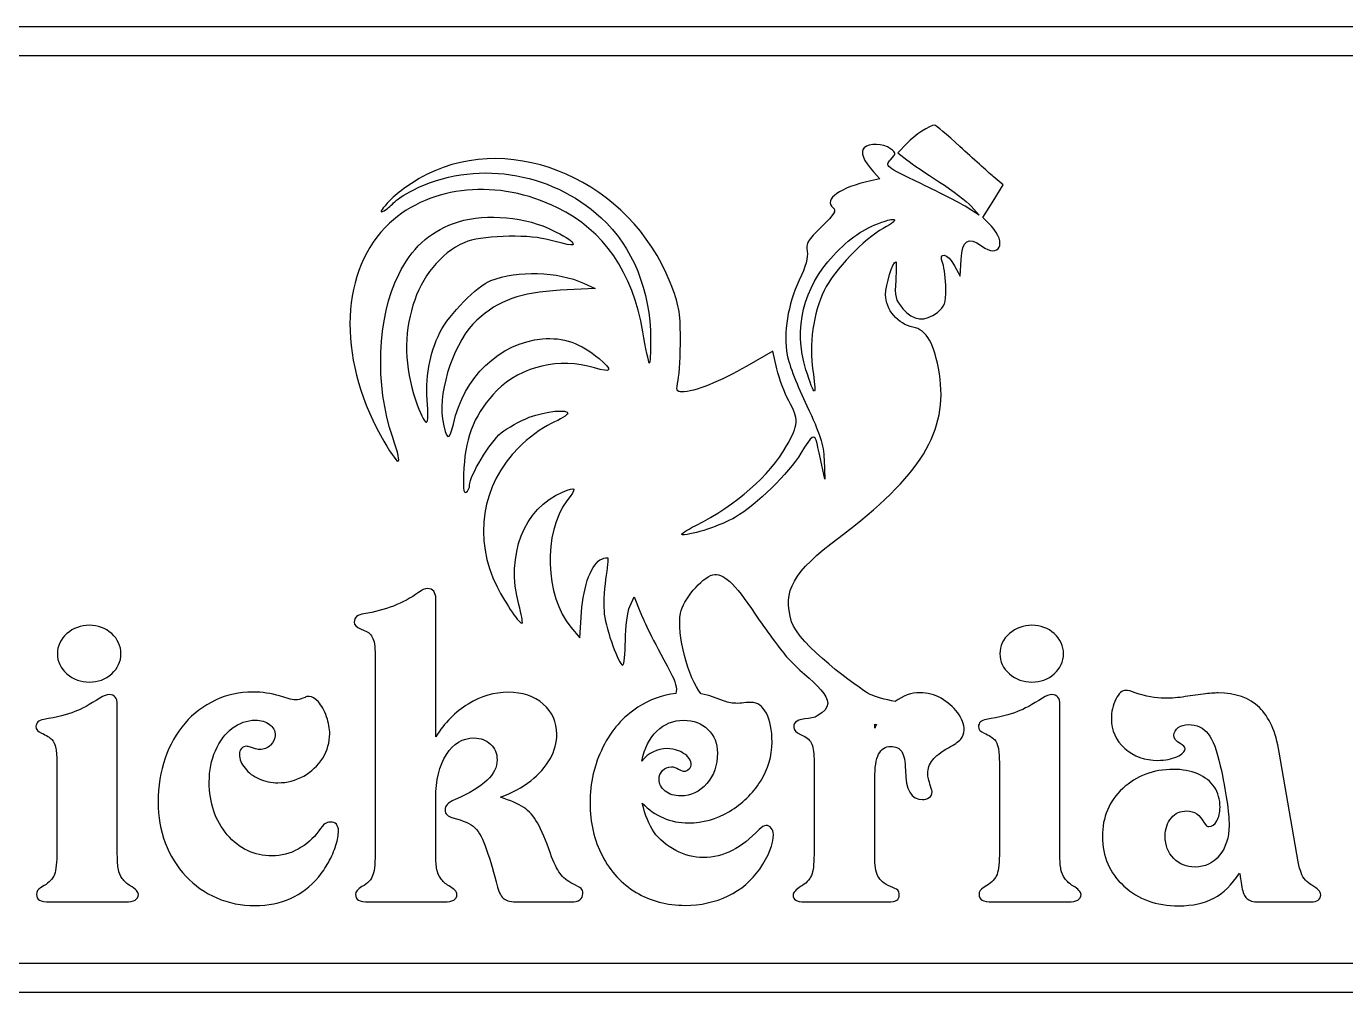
# Model space of a CAD drawing. Header units: millimetres. Extents: x 0 to 939, y 0 to 340.
# Drawn here: x 502.1 to 734.1, y 0 to 169.9 of the extents above; entities that cross this region are included whole.
import ezdxf

# ---------------------------------------------------------------- set-up
doc = ezdxf.new("R2010")
doc.units = ezdxf.units.MM
doc.layers.add('Ebene_1', color=7, linetype='CONTINUOUS')

msp = doc.modelspace()

# ---------------------------------------------------------------- linework, layer by layer
at = {"layer": 'Ebene_1', "color": 7}
for points in [[(380.28186, 169.85019), (760.28204, 169.85019), (760.28204, 0), (380.28186, 0)], [(661.818513, 152.48676)], [(654.596218, 135.915157)], [(572.568669, 71.01834)], [(513.11235, 64.565507)], [(678.892932, 64.565507)], [(516.598958, 52.390538)], [(541.867187, 52.837023)], [(682.379539, 52.390538)], [(695.421118, 53.121246)], [(617.670313, 47.885907)]]:
    msp.add_lwpolyline(points, close=True, dxfattribs=at)
for points in [[(740.28219, 164.66022), (400.05902, 164.66022)], [(656.895821, 149.258014), (655.324855, 147.605395), (656.895821, 146.388933)], [(651.069301, 144.278989), (652.187065, 143.051157), (650.580966, 142.704926)], [(671.776047, 134.714713), (670.288287, 136.267589), (672.065953, 139.126844), (673.843619, 141.986619), (672.102132, 143.46767)], [(668.238281, 138.223545), (669.634575, 136.643793), (667.680176, 137.906765)], [(665.29272, 127.778701), (666.283883, 125.963829), (666.45131, 128.846334)], [(600.054331, 124.711194), (602.071263, 123.786699), (595.929517, 123.454934)], [(634.043991, 109.633556), (633.330333, 112.776513), (628.752317, 110.110013)], [(642.362342, 93.646939), (642.512202, 90.228544), (641.956167, 92.741046)], [(574.063147, 44.964123), (574.063147, 69.192099)], [(608.185101, 67.893465), (608.943188, 69.568823), (609.960189, 67.055791)], [(597.816744, 64.249768), (599.384604, 62.372359), (599.69156, 66.85374)], [(560.795231, 63.95676), (561.474253, 63.673057)], [(563.421426, 58.640289), (563.421426, 25.727564), (563.421426, 25.240779)], [(548.070939, 51.70066), (546.576461, 52.147145)], [(551.059387, 51.903743), (550.651659, 51.741481)], [(624.825426, 51.254175), (622.742347, 51.984883)], [(709.005823, 52.471669), (705.835984, 52.025704)], [(518.047961, 24.306978), (518.047961, 50.605118)], [(683.828542, 24.306978), (683.828542, 50.605118)], [(651.270329, 46.506141), (651.270329, 47.177937), (651.270329, 47.177937)], [(542.183956, 42.89448), (541.459459, 43.137873)], [(725.760864, 23.008353), (722.409655, 42.285733)], [(507.406758, 40.053307), (507.406758, 25.727564), (507.406758, 24.834603)], [(640.583641, 41.108539), (640.583641, 24.225847)], [(673.187329, 40.053307), (673.187329, 25.727564), (673.187329, 24.834603)], [(651.270329, 23.982454), (651.270329, 24.753463), (651.270329, 37.618319)], [(574.063147, 24.306978), (574.063147, 34.168911)], [(505.187773, 18.828766), (504.553698, 18.422591)], [(670.968344, 18.828766), (670.334279, 18.422591)], [(506.274523, 15.947283), (519.497492, 15.947283)], [(562.289709, 15.947283), (575.512161, 15.947283)], [(588.508265, 15.947283), (597.836381, 15.947283)], [(638.953247, 15.947283), (653.579745, 15.947283)], [(672.055104, 15.947283), (685.277556, 15.947283)], [(718.787131, 15.947283), (727.934374, 15.947283)], [(400.45903, 5.18959), (740.50491, 5.18959)]]:
    msp.add_lwpolyline(points, dxfattribs=at)
for points in [[(615.288539, 124.847612), (608.264821, 142.53972), (587.865285, 151.558734), (572.420362, 143.800468)], [(661.818513, 152.48676), (660.960308, 152.48676), (658.315923, 150.752186), (656.895821, 149.258014)], [(666.257528, 148.717476), (664.000939, 150.790442), (662.00339, 152.48676), (661.818513, 152.48676)], [(654.025194, 148.349537), (652.723463, 149.301467), (650.275659, 149.376974), (649.391373, 148.492685)], [(672.102132, 143.46767), (671.144221, 144.282274), (668.514128, 146.644538), (666.257528, 148.717476)], [(570.060296, 141.088489), (580.658285, 146.458893), (594.160144, 144.474006), (603.145094, 136.224695)], [(649.391373, 148.492685), (648.654212, 147.75552), (649.236982, 146.292153), (651.069301, 144.278989)], [(659.370086, 142.212451), (653.036714, 145.244457), (653.018112, 145.259225), (654.058267, 146.408576)], [(654.058267, 146.408576), (655.078469, 147.535861), (655.077265, 147.580251), (654.025194, 148.349537)], [(656.895821, 146.388933), (657.75992, 145.720033), (660.351352, 143.964623), (662.654641, 142.48788)], [(595.453572, 137.972399), (585.014496, 143.099362), (573.260547, 142.015294), (565.919458, 135.24853)], [(572.420362, 143.800468), (570.238962, 142.704746), (567.349342, 140.662945), (565.999041, 139.263271)], [(650.580966, 142.704926), (645.161182, 141.536451), (642.187173, 139.431752), (643.921931, 137.992033)], [(667.680176, 137.906765), (666.60531, 138.601453), (662.865757, 140.538939), (659.370086, 142.212451)], [(662.654641, 142.48788), (664.95792, 141.011164), (667.470518, 139.092318), (668.238281, 138.223545)], [(565.999041, 139.263271), (564.648783, 137.863606), (564.067143, 136.985792), (564.706616, 137.313004)], [(566.625881, 138.819891), (567.041975, 139.321255), (568.58742, 140.342123), (570.060296, 141.088489)], [(564.706616, 137.313004), (565.346079, 137.640217), (566.209766, 138.318498), (566.625881, 138.819891)], [(577.179758, 135.225791), (581.723074, 136.938183), (588.987147, 136.567007), (593.827319, 134.375203)], [(610.476433, 116.179411), (608.67632, 126.638892), (603.632922, 133.955292), (595.453572, 137.972399)], [(643.921931, 137.992033), (644.573182, 137.451552), (644.222284, 136.870013), (641.884337, 134.616532)], [(565.919458, 135.24853), (557.280441, 127.285336), (556.627584, 111.850078), (564.343845, 98.003263)], [(567.539004, 126.264071), (569.812811, 130.809144), (572.780429, 133.56769), (577.179758, 135.225791)], [(603.145094, 136.224695), (608.679394, 131.143551), (611.842758, 123.370347), (611.842758, 114.854431)], [(641.884337, 134.616532), (639.478744, 132.297759), (639.105188, 131.661947), (639.365623, 130.325322)], [(643.990666, 129.579627), (646.937992, 132.730546), (649.12309, 134.22841), (652.525541, 135.428883)], [(652.525541, 135.428883), (653.604062, 135.809413), (654.297629, 135.956954), (654.596218, 135.915157)], [(654.596218, 135.915157), (655.09386, 135.845491), (654.495203, 135.249505), (652.758606, 134.32714)], [(670.060904, 131.247744), (673.16034, 128.956264), (674.567597, 131.800949), (671.776047, 134.714713)], [(593.416496, 132.436297), (589.873112, 133.344803), (581.654192, 133.029074), (579.14191, 131.888015)], [(597.973322, 131.998597), (598.677823, 131.149724), (598.290608, 131.186607), (593.416496, 132.436297)], [(593.827319, 134.375203), (595.742253, 133.508049), (597.608143, 132.438617), (597.973322, 131.998597)], [(652.758606, 134.32714), (649.500047, 132.59641), (644.02469, 126.857737), (642.381461, 123.451317)], [(666.45131, 128.846334), (666.652422, 132.31622), (667.68587, 133.003712), (670.060904, 131.247744)], [(579.14191, 131.888015), (570.362265, 127.900302), (566.518549, 115.587544), (570.499544, 104.202877)], [(639.365623, 130.325322), (639.574911, 129.251241), (639.141916, 127.641829), (637.993097, 125.224856)], [(663.2267, 128.161105), (662.398209, 130.340194), (664.061402, 130.03238), (665.29272, 127.778701)], [(639.162535, 109.499714), (636.943931, 116.803968), (638.640873, 123.860238), (643.990666, 129.579627)], [(653.162204, 122.674619), (653.162204, 124.383925), (654.447087, 128.476853), (654.983792, 128.476853)], [(654.983792, 128.476853), (655.095941, 128.476853), (655.082547, 127.019847), (654.953824, 125.239322)], [(663.771369, 123.73502), (663.771369, 125.381798), (663.526208, 127.373349), (663.2267, 128.161105)], [(566.481187, 97.602768), (563.304809, 106.818086), (563.742483, 118.67529), (567.539004, 126.264071)], [(583.753517, 125.174209), (588.441368, 126.976641), (595.552412, 126.774722), (600.054331, 124.711194)], [(574.796443, 116.032647), (576.443294, 119.287606), (581.279083, 124.222828), (583.753517, 125.174209)], [(595.929517, 123.454934), (588.933686, 123.076865), (585.174982, 121.73244), (581.284417, 118.21753)], [(617.091535, 115.076116), (617.065719, 119.684447), (616.829156, 120.966903), (615.288539, 124.847612)], [(637.993097, 125.224856), (635.965675, 120.959291), (635.161997, 115.965262), (635.874885, 112.059768)], [(642.381461, 123.451317), (640.470372, 119.489648), (639.664634, 113.82829), (640.380036, 109.386026)], [(654.953824, 125.239322), (654.745349, 122.357261), (654.884635, 121.806092), (656.224024, 120.214307)], [(662.300141, 119.583341), (663.562662, 120.576499), (663.771369, 121.165442), (663.771369, 123.73502)], [(657.964487, 116.982977), (655.392882, 117.465407), (653.162204, 120.109121), (653.162204, 122.674619)], [(656.224024, 120.214307), (658.013827, 118.087257), (660.119923, 117.868383), (662.300141, 119.583341)], [(572.591401, 103.303716), (572.191237, 108.019647), (572.946028, 112.375403), (574.796443, 116.032647)], [(581.284417, 118.21753), (577.47407, 114.775117), (574.448196, 106.094724), (575.238268, 100.872334)], [(611.615386, 110.6552), (611.490043, 110.783154), (610.977296, 113.269301), (610.476433, 116.179411)], [(662.632934, 108.789681), (661.793235, 114.045942), (660.377728, 116.530243), (657.964487, 116.982977)], [(577.160122, 99.945776), (578.91571, 108.131725), (585.296796, 114.241632), (592.80154, 114.922119)], [(592.80154, 114.922119), (596.427455, 115.250912), (599.614132, 114.152113), (602.769404, 111.485121)], [(611.842758, 114.854431), (611.842758, 112.417028), (611.740728, 110.527312), (611.615386, 110.6552)], [(616.690008, 107.6776), (616.927003, 108.829243), (617.108331, 112.158631), (617.091535, 115.076116)], [(601.982891, 109.82579), (595.815435, 111.681927), (589.103542, 110.116148), (584.805651, 105.818282)], [(602.769404, 111.485121), (605.266633, 109.374344), (605.044152, 108.904485), (601.982891, 109.82579)], [(635.874885, 112.059768), (636.160693, 110.493941), (637.704057, 106.479475), (639.304134, 103.13886)], [(628.752317, 110.110013), (624.244557, 107.484476), (619.451042, 105.583674), (617.337509, 105.583674)], [(636.143084, 104.012196), (635.381299, 105.375167), (634.436582, 107.904966), (634.043991, 109.633556)], [(640.656506, 105.734055), (640.508801, 105.586325), (639.836444, 107.281015), (639.162535, 109.499714)], [(640.380036, 109.386026), (640.679703, 107.52525), (640.804232, 105.881776), (640.656506, 105.734055)], [(617.337509, 105.583674), (616.387574, 105.583674), (616.310262, 105.832293), (616.690008, 107.6776)], [(644.999903, 80.000225), (659.382318, 90.787391), (664.241462, 98.720737), (662.632934, 108.789681)], [(584.805651, 105.818282), (581.104569, 102.117188), (579.320787, 97.940242), (579.008064, 92.243402)], [(570.499544, 104.202877), (572.22169, 99.277974), (572.959929, 98.960399), (572.591401, 103.303716)], [(590.506078, 101.128129), (593.433968, 102.224371), (597.346356, 102.619262), (597.302561, 101.8144)], [(635.773077, 96.119653), (637.884201, 99.801378), (637.931514, 100.812371), (636.143084, 104.012196)], [(639.304134, 103.13886), (641.679201, 98.180189), (642.240348, 96.43771), (642.362342, 93.646939)], [(575.238268, 100.872334), (575.816327, 97.051541), (576.471635, 96.735462), (577.160122, 99.945776)], [(585.560126, 98.377913), (586.656689, 99.282424), (588.882244, 100.520139), (590.506078, 101.128129)], [(594.370953, 100.031555), (592.771245, 99.281259), (590.196207, 97.396684), (588.648829, 95.843703)], [(597.302561, 101.8144), (597.28998, 101.584062), (595.970671, 100.781869), (594.370953, 100.031555)], [(564.343845, 98.003263), (567.674846, 92.025807), (568.453796, 91.879856), (566.481187, 97.602768)], [(580.015759, 89.205868), (580.015759, 90.853242), (583.574048, 96.739693), (585.560126, 98.377913)], [(641.128828, 96.50981), (640.724797, 98.377071), (640.205691, 98.072835), (638.267496, 94.832397)], [(588.648829, 95.843703), (582.053596, 89.224565), (580.596765, 79.811702), (584.851643, 71.311349)], [(619.800408, 82.127739), (626.909117, 85.728125), (632.74676, 90.841863), (635.773077, 96.119653)], [(641.956167, 92.741046), (641.650585, 94.123027), (641.278444, 95.818843), (641.128828, 96.50981)], [(638.267496, 94.832397), (636.165288, 91.317696), (630.448002, 85.712637), (626.78706, 83.577266)], [(579.008064, 92.243402), (578.821297, 88.840978), (578.923918, 87.665214), (579.383236, 87.949096)], [(579.383236, 87.949096), (579.731134, 88.164098), (580.015759, 88.729525), (580.015759, 89.205868)], [(596.348094, 87.974931), (598.80532, 88.99862), (598.89948, 88.803394), (597.09585, 86.422055)], [(588.656572, 68.198875), (586.346797, 76.878209), (589.56342, 85.148441), (596.348094, 87.974931)], [(597.09585, 86.422055), (592.891845, 80.871507), (593.254499, 69.714613), (597.816744, 64.249768)], [(626.78706, 83.577266), (624.28006, 82.114968), (619.244236, 80.452078), (617.426916, 80.485979)], [(617.426916, 80.485979), (616.966256, 80.494603), (618.034193, 81.233188), (619.800408, 82.127739)], [(636.648996, 65.161341), (635.028901, 70.734288), (636.768772, 73.826673), (644.999903, 80.000225)], [(599.69156, 66.85374), (600.016789, 71.598507), (601.516865, 75.550492), (603.244314, 76.21337)], [(603.244314, 76.21337), (603.762015, 76.411483), (604.246432, 76.505631), (604.320733, 76.421632)], [(604.320733, 76.421632), (604.39496, 76.337623), (604.217953, 74.635634), (603.927477, 72.639435)], [(603.927477, 72.639435), (603.636989, 70.643273), (603.536365, 67.879653), (603.703717, 66.497691)], [(617.096701, 66.703879), (617.534122, 69.035565), (620.770762, 72.872442), (622.782656, 73.444032)], [(622.782656, 73.444032), (624.51339, 73.935731), (626.51604, 72.07931), (630.258689, 66.513188)], [(571.029224, 70.328463), (568.342449, 68.407534), (565.142484, 67.163003), (561.429296, 66.59484)], [(572.568669, 71.01834), (572.146026, 71.01834), (571.632994, 70.7884), (571.029224, 70.328463)], [(574.063147, 69.192099), (574.063147, 70.409593), (573.564893, 71.01834), (572.568669, 71.01834)], [(584.851643, 71.311349), (586.357497, 68.302973), (588.921412, 64.608107), (589.26481, 64.951527)], [(589.26481, 64.951527), (589.376051, 65.062753), (589.102264, 66.524066), (588.656572, 68.198875)], [(607.401165, 61.891253), (607.41513, 64.28738), (607.765088, 66.96596), (608.185101, 67.893465)], [(561.429296, 66.59484), (560.282136, 66.432512), (559.708471, 65.945613), (559.708471, 65.133944)], [(559.708471, 65.133944), (559.708471, 64.64695), (560.070703, 64.254369), (560.795231, 63.95676)], [(603.703717, 66.497691), (604.040524, 63.716907), (606.274561, 57.56387), (606.947445, 57.56387)], [(609.960189, 67.055791), (610.915861, 64.694256), (611.877986, 62.775401), (615.367604, 56.269893)], [(620.746087, 52.493376), (618.425706, 55.223598), (616.403154, 63.006988), (617.096701, 66.703879)], [(630.258689, 66.513188), (632.06553, 63.826041), (634.546671, 60.468546), (635.772559, 59.052144)], [(650.442472, 52.430848), (648.376685, 53.499125), (637.752943, 61.36395), (636.648996, 65.161341)], [(509.17254, 63.10461), (508.055559, 62.130623), (507.497189, 60.953902), (507.497189, 59.57408)], [(513.11235, 64.565507), (511.633115, 64.565507), (510.319701, 64.078607), (509.17254, 63.10461)], [(517.05216, 63.10461), (515.965368, 64.078607), (514.651964, 64.565507), (513.11235, 64.565507)], [(518.682037, 59.57408), (518.682037, 60.953902), (518.138952, 62.130623), (517.05216, 63.10461)], [(561.474253, 63.673057), (562.198781, 63.402504), (562.712331, 62.928858), (563.014216, 62.252471)], [(674.953122, 63.10461), (673.83614, 62.130623), (673.277771, 60.953902), (673.277771, 59.57408)], [(678.892932, 64.565507), (677.413686, 64.565507), (676.100282, 64.078607), (674.953122, 63.10461)], [(682.832742, 63.10461), (681.74595, 64.078607), (680.432546, 64.565507), (678.892932, 64.565507)], [(684.462618, 59.57408), (684.462618, 60.953902), (683.919523, 62.130623), (682.832742, 63.10461)], [(563.014216, 62.252471), (563.285911, 61.576083), (563.421426, 60.371833), (563.421426, 58.640289)], [(606.947445, 57.56387), (607.183099, 57.56387), (607.386366, 59.511211), (607.401165, 61.891253)], [(507.497189, 59.57408), (507.497189, 58.194258), (508.055559, 57.017027), (509.17254, 56.043029)], [(517.05216, 56.043029), (518.138952, 57.017027), (518.682037, 58.194258), (518.682037, 59.57408)], [(635.772559, 59.052144), (639.570992, 54.663416), (646.241572, 51.407036), (641.132958, 48.632633)], [(673.277771, 59.57408), (673.277771, 58.194258), (673.83614, 57.017027), (674.953122, 56.043029)], [(682.832742, 56.043029), (683.919523, 57.017027), (684.462618, 58.194258), (684.462618, 59.57408)], [(509.17254, 56.043029), (510.319701, 55.069032), (511.633115, 54.582133), (513.11235, 54.582133)], [(513.11235, 54.582133), (514.651964, 54.582133), (515.965368, 55.069032), (517.05216, 56.043029)], [(615.367604, 56.269893), (616.215679, 54.6889), (616.532564, 53.527942), (616.296751, 52.581229)], [(674.953122, 56.043029), (676.100282, 55.069032), (677.413686, 54.582133), (678.892932, 54.582133)], [(678.892932, 54.582133), (680.432546, 54.582133), (681.74595, 55.069032), (682.832742, 56.043029)], [(514.969081, 51.741481), (513.218151, 50.632212), (511.753937, 49.847561), (510.576587, 49.387624)], [(516.598958, 52.390538), (516.206504, 52.390538), (515.66342, 52.174372), (514.969081, 51.741481)], [(518.047961, 50.605118), (518.047961, 51.795556), (517.564992, 52.390538), (516.598958, 52.390538)], [(535.301172, 51.416957), (533.187977, 50.415904), (531.406879, 49.062778), (529.957833, 47.35829)], [(541.867187, 52.837023), (539.542666, 52.837023), (537.353998, 52.363889), (535.301172, 51.416957)], [(546.576461, 52.147145), (545.097216, 52.607083), (543.527549, 52.837023), (541.867187, 52.837023)], [(549.428993, 51.457267), (549.03654, 51.457267), (548.58414, 51.538322), (548.070939, 51.70066)], [(550.651659, 51.741481), (550.259206, 51.552097), (549.851636, 51.457267), (549.428993, 51.457267)], [(551.783894, 52.066014), (551.512199, 52.066014), (551.270704, 52.011968), (551.059387, 51.903743)], [(553.414278, 51.091913), (552.840697, 51.741235), (552.297095, 52.066014), (551.783894, 52.066014)], [(554.863291, 48.494654), (554.440648, 49.630979), (553.957679, 50.496694), (553.414278, 51.091913)], [(586.78744, 52.796713), (584.37236, 52.796713), (582.032882, 52.106381), (579.76875, 50.726559)], [(592.946234, 50.726559), (591.376431, 52.106381), (589.323277, 52.796713), (586.78744, 52.796713)], [(616.296751, 52.581229), (613.919097, 52.298842), (611.686233, 51.505851), (609.610337, 50.158633)], [(622.742347, 51.984883), (622.112042, 52.210838), (621.441386, 52.372257), (620.746087, 52.493376)], [(627.179809, 50.848511), (626.243965, 50.848511), (625.459385, 50.983622), (624.825426, 51.254175)], [(654.859252, 51.160122), (653.109135, 51.494349), (651.233474, 52.021813), (650.442472, 52.430848)], [(659.240381, 52.715582), (657.678901, 52.715582), (656.219461, 52.190872), (654.859252, 51.160122)], [(662.953336, 51.741481), (661.745796, 52.390812), (660.508299, 52.715582), (659.240381, 52.715582)], [(665.851342, 49.184531), (665.066446, 50.212641), (664.100496, 51.065103), (662.953336, 51.741481)], [(680.749663, 51.741481), (678.998732, 50.632212), (677.534518, 49.847561), (676.357168, 49.387624)], [(682.379539, 52.390538), (681.987086, 52.390538), (681.444001, 52.174372), (680.749663, 51.741481)], [(683.828542, 50.605118), (683.828542, 51.795556), (683.345573, 52.390538), (682.379539, 52.390538)], [(693.655336, 51.579219), (693.142134, 50.497006), (692.885354, 49.346793), (692.885354, 48.129299)], [(695.421118, 53.121246), (694.756969, 53.121246), (694.168537, 52.607319), (693.655336, 51.579219)], [(697.096469, 52.715582), (696.371941, 52.986135), (695.813571, 53.121246), (695.421118, 53.121246)], [(702.258945, 51.741481), (700.689141, 51.741481), (698.968157, 52.06626), (697.096469, 52.715582)], [(705.835984, 52.025704), (704.688823, 51.83632), (703.496674, 51.741481), (702.258945, 51.741481)], [(711.677492, 52.674761), (711.013344, 52.674761), (710.122794, 52.60695), (709.005823, 52.471669)], [(718.923047, 50.117812), (717.172106, 51.8223), (714.756721, 52.674761), (711.677492, 52.674761)], [(510.576587, 49.387624), (509.248289, 48.873574), (507.421853, 48.413693), (505.097331, 48.007858)], [(579.76875, 50.726559), (577.504608, 49.346737), (575.602761, 47.426158), (574.063147, 44.964123)], [(595.346092, 45.450909), (595.346092, 47.534175), (594.546228, 49.292624), (592.946234, 50.726559)], [(609.610337, 50.158633), (607.01412, 48.481201), (604.960967, 46.141014), (603.451542, 43.137873)], [(628.628812, 50.970472), (628.085422, 50.889303), (627.602442, 50.848511), (627.179809, 50.848511)], [(629.579656, 51.010782), (629.096645, 51.010782), (628.77976, 50.997528), (628.628812, 50.970472)], [(632.206369, 49.103401), (631.512041, 50.375007), (630.636259, 51.010782), (629.579656, 51.010782)], [(633.202698, 44.030843), (633.202698, 46.141156), (632.870518, 47.831803), (632.206369, 49.103401)], [(666.983577, 46.181617), (666.983577, 47.155605), (666.60606, 48.156431), (665.851342, 49.184531)], [(676.357168, 49.387624), (675.02887, 48.873574), (673.202434, 48.413693), (670.877913, 48.007858)], [(722.409655, 42.285733), (721.805885, 45.829981), (720.643788, 48.44038), (718.923047, 50.117812)], [(505.097331, 48.007858), (504.191677, 47.84553), (503.738759, 47.425922), (503.738759, 46.749543)], [(503.738759, 46.749543), (503.738759, 46.26254), (504.07094, 45.883733), (504.735078, 45.613171)], [(529.957833, 47.35829), (528.418219, 45.572634), (527.255604, 43.516433), (526.470708, 41.18967)], [(535.301172, 42.529126), (536.0257, 44.206557), (537.006417, 45.5189), (538.244146, 46.465841)], [(538.244146, 46.465841), (539.481875, 47.412772), (540.840626, 47.885907), (542.319872, 47.885907)], [(542.319872, 47.885907), (543.316096, 47.885907), (544.146012, 47.642713), (544.810161, 47.155719)], [(544.810161, 47.155719), (545.4743, 46.668725), (545.80648, 46.019176), (545.80648, 45.207516)], [(555.406408, 45.49174), (555.406408, 46.411615), (555.225555, 47.412441), (554.863291, 48.494654)], [(612.961039, 45.978525), (614.289326, 47.250132), (615.858992, 47.885907), (617.670313, 47.885907)], [(617.670313, 47.885907), (619.391053, 47.885907), (620.80992, 47.344961), (621.926891, 46.262748)], [(637.595193, 47.723645), (637.202739, 47.534251), (637.006074, 47.169209), (637.006074, 46.628103)], [(637.006074, 46.628103), (637.006074, 46.168156), (637.413654, 45.748556), (638.22874, 45.369778)], [(639.632797, 48.21043), (638.636574, 48.102215), (637.957457, 47.940085), (637.595193, 47.723645)], [(640.814637, 48.426956), (640.419954, 48.350237), (640.022388, 48.25359), (639.632797, 48.21043)], [(641.132958, 48.632633), (641.020259, 48.57143), (640.921557, 48.495553), (640.814637, 48.426956)], [(651.270329, 47.177937), (651.373796, 47.157101), (651.504135, 47.114945), (651.587098, 47.107655)], [(651.587098, 47.107655), (651.482491, 46.905652), (651.368863, 46.718076), (651.270329, 46.506141)], [(670.877913, 48.007858), (669.972258, 47.84553), (669.519341, 47.425922), (669.519341, 46.749543)], [(669.519341, 46.749543), (669.519341, 46.26254), (669.85151, 45.883733), (670.515659, 45.613171)], [(692.885354, 48.129299), (692.885354, 46.073089), (693.670451, 44.341668), (695.240255, 42.93479)], [(703.888821, 45.248337), (703.888821, 45.762387), (704.145591, 46.208503), (704.658792, 46.587272)], [(704.658792, 46.587272), (705.141814, 46.938994), (705.730764, 47.114888), (706.425103, 47.114888)], [(706.425103, 47.114888), (707.904338, 47.114888), (709.066424, 46.573952), (709.91171, 45.49174)], [(504.735078, 45.613171), (505.580364, 45.207346), (506.184081, 44.82853), (506.546345, 44.476808)], [(506.546345, 44.476808), (506.84823, 44.125095), (507.07443, 43.611168), (507.225367, 42.93479)], [(545.80648, 45.207516), (545.80648, 44.612297), (545.534932, 44.044333), (544.991542, 43.503227)], [(554.183741, 41.230501), (554.998838, 42.583267), (555.406408, 44.003692), (555.406408, 45.49174)], [(575.919889, 41.879558), (577.157618, 43.800486), (578.787399, 44.761031), (580.810025, 44.761031)], [(580.810025, 44.761031), (581.987375, 44.761031), (582.953842, 44.395989), (583.70856, 43.665489)], [(594.1689, 41.06823), (594.953808, 42.529221), (595.346092, 43.989918), (595.346092, 45.450909)], [(610.289359, 40.702885), (610.742191, 42.948479), (611.632741, 44.706928), (612.961039, 45.978525)], [(621.926891, 46.262748), (623.043873, 45.180536), (623.602759, 43.787129), (623.602759, 42.082641)], [(638.22874, 45.369778), (639.164584, 44.991), (639.783597, 44.504101), (640.085482, 43.908891)], [(664.266433, 43.056742), (665.232467, 43.570792), (665.942154, 44.070945), (666.394987, 44.557939)], [(666.394987, 44.557939), (666.78743, 44.990829), (666.983577, 45.532286), (666.983577, 46.181617)], [(670.515659, 45.613171), (671.360946, 45.207346), (671.964663, 44.82853), (672.326916, 44.476808)], [(672.326916, 44.476808), (672.628801, 44.125095), (672.855011, 43.611168), (673.005948, 42.93479)], [(704.975571, 43.78693), (704.251054, 44.192764), (703.888821, 44.680175), (703.888821, 45.248337)], [(709.91171, 45.49174), (710.726796, 44.436574), (711.435976, 42.569521), (712.039746, 39.891045)], [(507.225367, 42.93479), (507.346125, 42.366627), (507.406758, 41.406073), (507.406758, 40.053307)], [(534.214422, 37.009563), (534.214422, 39.038716), (534.576654, 40.878751), (535.301172, 42.529126)], [(539.87454, 42.93479), (539.633034, 42.637181), (539.512286, 42.299157), (539.512286, 41.920379)], [(539.512286, 41.920379), (539.512286, 41.027551), (539.844466, 40.202107), (540.508605, 39.44456)], [(540.780427, 43.300135), (540.418163, 43.300135), (540.116046, 43.178287), (539.87454, 42.93479)], [(541.459459, 43.137873), (541.187764, 43.246098), (540.961564, 43.300135), (540.780427, 43.300135)], [(543.089843, 42.731698), (542.727589, 42.731698), (542.425472, 42.786255), (542.183956, 42.89448)], [(544.991542, 43.503227), (544.448151, 42.989177), (543.814371, 42.731698), (543.089843, 42.731698)], [(574.063147, 34.168911), (574.063147, 37.334389), (574.68216, 39.904517), (575.919889, 41.879558)], [(583.70856, 43.665489), (584.463267, 42.962055), (584.840267, 42.041782), (584.840267, 40.905457)], [(603.451542, 43.137873), (601.942107, 40.134732), (601.18759, 36.861018), (601.18759, 33.316771)], [(614.727339, 42.89448), (613.006587, 42.89448), (611.527099, 42.163866), (610.289359, 40.702885)], [(616.719458, 42.529126), (616.05532, 42.772623), (615.391488, 42.89448), (614.727339, 42.89448)], [(618.349852, 41.514204), (617.957398, 41.892972), (617.413796, 42.231516), (616.719458, 42.529126)], [(623.602759, 42.082641), (623.602759, 39.972328), (622.983758, 38.200105), (621.746028, 36.76617)], [(631.164576, 37.131524), (632.523063, 39.29595), (633.202698, 41.595865), (633.202698, 44.030843)], [(640.085482, 43.908891), (640.417556, 43.25956), (640.583641, 42.326033), (640.583641, 41.108539)], [(651.270329, 37.618319), (651.270329, 39.566304), (651.496529, 41.000494), (651.949351, 41.920379)], [(651.949351, 41.920379), (652.402184, 42.813207), (653.111871, 43.259314), (654.077904, 43.259314)], [(654.077904, 43.259314), (654.983559, 43.259314), (655.632624, 42.962083), (656.025077, 42.366864)], [(656.025077, 42.366864), (656.41752, 41.744589), (656.628953, 40.648933), (656.659143, 39.079727)], [(661.413891, 40.865147), (661.957282, 41.568581), (662.907946, 42.299195), (664.266433, 43.056742)], [(673.005948, 42.93479), (673.126707, 42.366627), (673.187329, 41.406073), (673.187329, 40.053307)], [(695.240255, 42.93479), (696.810059, 41.527912), (698.756725, 40.824316), (701.081236, 40.824316)], [(704.386981, 41.473894), (705.353014, 41.879728), (705.835984, 42.339599), (705.835984, 42.85365)], [(705.835984, 42.85365), (705.835984, 43.151259), (705.549151, 43.462264), (704.975571, 43.78693)], [(526.470708, 41.18967), (525.625432, 38.835861), (525.203085, 36.278987), (525.203085, 33.519342)], [(550.83304, 38.064795), (552.191527, 38.822351), (553.308276, 39.877726), (554.183741, 41.230501)], [(584.840267, 40.905457), (584.840267, 39.63385), (584.251845, 38.443876), (583.074484, 37.334607)], [(590.772724, 37.253476), (592.22178, 38.389801), (593.353814, 39.661351), (594.1689, 41.06823)], [(613.957357, 39.038896), (614.349811, 39.471787), (614.862843, 39.687953), (615.496802, 39.687953)], [(615.496802, 39.687953), (615.919435, 39.687953), (616.3423, 39.552852), (616.764932, 39.282298)], [(618.983928, 40.2564), (618.983928, 40.635168), (618.772495, 41.054257), (618.349852, 41.514204)], [(618.621674, 39.323119), (618.86318, 39.593673), (618.983928, 39.904678), (618.983928, 40.2564)], [(660.598435, 38.47098), (660.598435, 39.390855), (660.8705, 40.188759), (661.413891, 40.865147)], [(701.081236, 40.824316), (702.349154, 40.824316), (703.451136, 41.041003), (704.386981, 41.473894)], [(712.039746, 39.891045), (713.066148, 35.210463), (713.579698, 31.706819), (713.579698, 29.380056)], [(540.508605, 39.44456), (541.142564, 38.632901), (541.972492, 38.010891), (542.998894, 37.578009)], [(542.998894, 37.578009), (544.025307, 37.118062), (545.127289, 36.888122), (546.304639, 36.888122)], [(546.304639, 36.888122), (547.904632, 36.888122), (549.414184, 37.280192), (550.83304, 38.064795)], [(583.074484, 37.334607), (581.897134, 36.198282), (580.025351, 35.061843), (577.459323, 33.925518)], [(585.428868, 34.331172), (587.481683, 35.088729), (589.2633, 36.063048), (590.772724, 37.253476)], [(613.323292, 37.537179), (613.323292, 38.078285), (613.534714, 38.578959), (613.957357, 39.038896)], [(614.410042, 35.427235), (613.685514, 35.995398), (613.323292, 36.698463), (613.323292, 37.537179)], [(616.764932, 39.282298), (617.278144, 39.038802), (617.595029, 38.916944), (617.715787, 38.916944)], [(617.715787, 38.916944), (618.047861, 38.916944), (618.349979, 39.052566), (618.621674, 39.323119)], [(625.730795, 31.855875), (627.964748, 33.20864), (629.775899, 34.967099), (631.164576, 37.131524)], [(656.659143, 39.079727), (656.689332, 35.643695), (657.700619, 33.925518), (659.693065, 33.925518)], [(661.096594, 36.279375), (660.76452, 37.253372), (660.598435, 37.983976), (660.598435, 38.47098)], [(703.798379, 39.241989), (700.266329, 39.241989), (697.292563, 38.118794), (694.877484, 35.8732)], [(708.100443, 38.430149), (706.802345, 38.971256), (705.368183, 39.241989), (703.798379, 39.241989)], [(710.99846, 36.117113), (710.334311, 37.118166), (709.368362, 37.889043), (708.100443, 38.430149)], [(537.384251, 27.756898), (535.271056, 30.218942), (534.214422, 33.302987), (534.214422, 37.009563)], [(617.127186, 34.574575), (616.040404, 34.574575), (615.13457, 34.859073), (614.410042, 35.427235)], [(621.746028, 36.76617), (620.47811, 35.305179), (618.938506, 34.574575), (617.127186, 34.574575)], [(660.8253, 34.290872), (661.187564, 34.534369), (661.368416, 34.858618), (661.368416, 35.264453)], [(661.368416, 35.264453), (661.368416, 35.345621), (661.277731, 35.684156), (661.096594, 36.279375)], [(694.877484, 35.8732), (692.492584, 33.654662), (691.300435, 30.84135), (691.300435, 27.432374)], [(711.994778, 32.586062), (711.994778, 33.938828), (711.662609, 35.116069), (710.99846, 36.117113)], [(525.203085, 33.519342), (525.203085, 30.922026), (525.625432, 28.527803), (526.470708, 26.336311)], [(576.100751, 33.113678), (575.829056, 32.843125), (575.693541, 32.491337), (575.693541, 32.058446)], [(577.459323, 33.925518), (576.734806, 33.627908), (576.281889, 33.357175), (576.100751, 33.113678)], [(589.550058, 32.545752), (588.553835, 33.195084), (587.179798, 33.790066), (585.428868, 34.331172)], [(591.949916, 29.826541), (591.255577, 31.044035), (590.455713, 31.950534), (589.550058, 32.545752)], [(601.18759, 33.316771), (601.18759, 29.880739), (601.912055, 26.782929), (603.3611, 24.023275)], [(612.417912, 28.243693), (611.572636, 29.488243), (610.893002, 31.179392), (610.379801, 33.316771)], [(610.379801, 33.316771), (612.613753, 30.990008), (615.315971, 29.826541), (618.485758, 29.826541)], [(659.693065, 33.925518), (660.085519, 33.925518), (660.463036, 34.047375), (660.8253, 34.290872)], [(711.451145, 30.191895), (711.813409, 30.841227), (711.994778, 31.639131), (711.994778, 32.586062)], [(575.693541, 32.058446), (575.693541, 31.409115), (576.145941, 30.963008), (577.051596, 30.719511)], [(577.051596, 30.719511), (578.893095, 30.259574), (580.191224, 29.677836), (580.945931, 28.974401)], [(618.485758, 29.826541), (621.021595, 29.826541), (623.436474, 30.503109), (625.730795, 31.855875)], [(702.349376, 27.472684), (702.349376, 28.798394), (702.711609, 29.880796), (703.436137, 30.719511)], [(703.436137, 30.719511), (704.130465, 31.531171), (705.036299, 31.937005), (706.15328, 31.937005)], [(706.15328, 31.937005), (707.451389, 31.937005), (708.477453, 31.233419), (709.23216, 29.826541)], [(710.047616, 29.176973), (710.591007, 29.176973), (711.058702, 29.515508), (711.451145, 30.191895)], [(553.50472, 28.446785), (552.478307, 27.066954), (551.270873, 25.998326), (549.882196, 25.240779)], [(554.545995, 29.664279), (554.24411, 29.447839), (553.897163, 29.041995), (553.50472, 28.446785)], [(555.497356, 29.988803), (555.165282, 29.988803), (554.84788, 29.88072), (554.545995, 29.664279)], [(556.584117, 29.583148), (556.312421, 29.853701), (555.950189, 29.988803), (555.497356, 29.988803)], [(556.493168, 25.889836), (556.795053, 26.863823), (556.94637, 27.716285), (556.94637, 28.446785)], [(556.94637, 28.446785), (556.94637, 28.906723), (556.825623, 29.285539), (556.584117, 29.583148)], [(580.945931, 28.974401), (581.700649, 28.243901), (582.380283, 26.958587), (582.984053, 25.118817)], [(594.213857, 24.46976), (593.428961, 26.742411), (592.674444, 28.527888), (591.949916, 29.826541)], [(616.266773, 24.997377), (614.636601, 25.836092), (613.353756, 26.917983), (612.417912, 28.243693)], [(630.938228, 28.690178), (627.889189, 25.389427), (624.62912, 23.739061), (621.157438, 23.739061)], [(632.115938, 29.380056), (631.783863, 29.380056), (631.391061, 29.150116), (630.938228, 28.690178)], [(633.066782, 28.933571), (632.825276, 29.23118), (632.508391, 29.380056), (632.115938, 29.380056)], [(633.429035, 27.797208), (633.429035, 28.257145), (633.308298, 28.635961), (633.066782, 28.933571)], [(709.23216, 29.826541), (709.503856, 29.39366), (709.775921, 29.176973), (710.047616, 29.176973)], [(713.579698, 29.380056), (713.579698, 27.242687), (713.020811, 25.497482), (711.90383, 24.144716)], [(526.470708, 26.336311), (527.346173, 24.06367), (528.553607, 22.115553), (530.093221, 20.492224)], [(545.263364, 24.023275), (542.093567, 24.023275), (539.467266, 25.267807), (537.384251, 27.756898)], [(555.18007, 22.886912), (555.753651, 23.915022), (556.191283, 24.915839), (556.493168, 25.889836)], [(631.029188, 21.709728), (632.62917, 24.036482), (633.429035, 26.065664), (633.429035, 27.797208)], [(691.300435, 27.432374), (691.300435, 23.94223), (692.568501, 21.033568), (695.104339, 18.706805)], [(703.843864, 23.57679), (702.847641, 24.6049), (702.349376, 25.903468), (702.349376, 27.472684)], [(507.406758, 24.834603), (507.406758, 22.913665), (507.270725, 21.561051), (506.99903, 20.776448)], [(518.229352, 21.669418), (518.108594, 22.237581), (518.047961, 23.11655), (518.047961, 24.306978)], [(549.882196, 25.240779), (548.43315, 24.429119), (546.893536, 24.023275), (545.263364, 24.023275)], [(563.421426, 25.240779), (563.421426, 23.022241), (563.285911, 21.506976), (563.014216, 20.695317)], [(574.24402, 21.669418), (574.123262, 22.237581), (574.063147, 23.11655), (574.063147, 24.306978)], [(582.984053, 25.118817), (583.648202, 23.197889), (584.297267, 21.006578), (584.931226, 18.544543)], [(595.934683, 20.93871), (595.391292, 21.66921), (594.817627, 22.846441), (594.213857, 24.46976)], [(603.3611, 24.023275), (604.779967, 21.263631), (606.757203, 19.126366), (609.29304, 17.611262)], [(621.157438, 23.739061), (619.466876, 23.739061), (617.836577, 24.158661), (616.266773, 24.997377)], [(640.583641, 24.225847), (640.583641, 22.548415), (640.432841, 21.344677), (640.130956, 20.614186)], [(651.813963, 20.492224), (651.451699, 21.222725), (651.270329, 22.386191), (651.270329, 23.982454)], [(673.187329, 24.834603), (673.187329, 22.913665), (673.051307, 21.561051), (672.779611, 20.776448)], [(684.009933, 21.669418), (683.889175, 22.237581), (683.828542, 23.11655), (683.828542, 24.306978)], [(707.602284, 22.075073), (706.092859, 22.075073), (704.840077, 22.575746), (703.843864, 23.57679)], [(711.90383, 24.144716), (710.786859, 22.764894), (709.353225, 22.075073), (707.602284, 22.075073)], [(518.908374, 20.04626), (518.576299, 20.506198), (518.3501, 21.047143), (518.229352, 21.669418)], [(553.414278, 20.289653), (554.078427, 21.101322), (554.666859, 21.967028), (555.18007, 22.886912)], [(574.92356, 20.04626), (574.591485, 20.506198), (574.364768, 21.047143), (574.24402, 21.669418)], [(598.153667, 19.112469), (597.187633, 19.626519), (596.447894, 20.235275), (595.934683, 20.93871)], [(625.504458, 17.002515), (627.7686, 18.111784), (629.610321, 19.680574), (631.029188, 21.709728)], [(684.688955, 20.04626), (684.356881, 20.506198), (684.130681, 21.047143), (684.009933, 21.669418)], [(710.908029, 16.59634), (712.568401, 17.489168), (714.077435, 18.950387), (715.435922, 20.97954)], [(715.435922, 20.97954), (715.52648, 20.546649), (715.662513, 19.73498), (715.84364, 18.544543)], [(726.258516, 21.100981), (726.077379, 21.506806), (725.911812, 22.142581), (725.760864, 23.008353)], [(727.028487, 19.762037), (726.696413, 20.113759), (726.439643, 20.559865), (726.258516, 21.100981)], [(506.99903, 20.776448), (506.666956, 19.991845), (506.063239, 19.342816), (505.187773, 18.828766)], [(520.312431, 18.787935), (519.73884, 19.112601), (519.270638, 19.53221), (518.908374, 20.04626)], [(521.761434, 17.245918), (521.761434, 17.705855), (521.278465, 18.219773), (520.312431, 18.787935)], [(530.093221, 20.492224), (531.663025, 18.814793), (533.474694, 17.52999), (535.527519, 16.637171)], [(542.274398, 15.297715), (546.89324, 15.297715), (550.606745, 16.961846), (553.414278, 20.289653)], [(561.067043, 18.625674), (560.312336, 18.192792), (559.934819, 17.732912), (559.934819, 17.245918)], [(563.014216, 20.695317), (562.742521, 19.883657), (562.093456, 19.193836), (561.067043, 18.625674)], [(576.327099, 18.787935), (575.753508, 19.112601), (575.285824, 19.53221), (574.92356, 20.04626)], [(577.776102, 17.245918), (577.776102, 17.732912), (577.293133, 18.246829), (576.327099, 18.787935)], [(599.648156, 18.30115), (599.37646, 18.490534), (598.878195, 18.760747), (598.153667, 19.112469)], [(638.22874, 18.625674), (637.353275, 18.084567), (636.915643, 17.597668), (636.915643, 17.164787)], [(640.130956, 20.614186), (639.798882, 19.802526), (639.164584, 19.139724), (638.22874, 18.625674)], [(654.03243, 18.665983), (652.915459, 19.098865), (652.176227, 19.707621), (651.813963, 20.492224)], [(655.300571, 18.016927), (655.089254, 18.206311), (654.666389, 18.422487), (654.03243, 18.665983)], [(672.779611, 20.776448), (672.447537, 19.991845), (671.84382, 19.342816), (670.968344, 18.828766)], [(686.093002, 18.787935), (685.519421, 19.112601), (685.051219, 19.53221), (684.688955, 20.04626)], [(687.542015, 17.245918), (687.542015, 17.705855), (687.059035, 18.219773), (686.093002, 18.787935)], [(695.104339, 18.706805), (697.579797, 16.407098), (700.79453, 15.257405), (704.749234, 15.257405)], [(728.160722, 18.869076), (727.707889, 19.139629), (727.330372, 19.43738), (727.028487, 19.762037)], [(729.700167, 17.205087), (729.700167, 17.746194), (729.187135, 18.300913), (728.160722, 18.869076)], [(504.553698, 18.422591), (504.070686, 18.179084), (503.829191, 17.787024), (503.829191, 17.245918)], [(503.829191, 17.245918), (503.829191, 16.785971), (504.010571, 16.447436), (504.372835, 16.230986)], [(519.497492, 15.947283), (521.006917, 15.947283), (521.761434, 16.380146), (521.761434, 17.245918)], [(535.527519, 16.637171), (537.610524, 15.744342), (539.859308, 15.297715), (542.274398, 15.297715)], [(559.934819, 17.245918), (559.934819, 16.785971), (560.116188, 16.447436), (560.478452, 16.230986)], [(575.512161, 15.947283), (577.021586, 15.947283), (577.776102, 16.380146), (577.776102, 17.245918)], [(584.931226, 18.544543), (585.202921, 17.489386), (585.579921, 16.799565), (586.062933, 16.474899)], [(586.062933, 16.474899), (586.545955, 16.123187), (587.361104, 15.947283), (588.508265, 15.947283)], [(597.836381, 15.947283), (599.225048, 15.947283), (599.91945, 16.447436), (599.91945, 17.448489)], [(599.91945, 17.448489), (599.91945, 17.827258), (599.829282, 18.111756), (599.648156, 18.30115)], [(609.29304, 17.611262), (611.859067, 16.096168), (614.726853, 15.338536), (617.89665, 15.338536)], [(617.89665, 15.338536), (620.643803, 15.338536), (623.179937, 15.893246), (625.504458, 17.002515)], [(636.915643, 17.164787), (636.915643, 16.731896), (637.066442, 16.42038), (637.368327, 16.230986)], [(655.164665, 16.230986), (655.43636, 16.393324), (655.572393, 16.70484), (655.572393, 17.164787)], [(655.572393, 17.164787), (655.572393, 17.543556), (655.481697, 17.827542), (655.300571, 18.016927)], [(670.334279, 18.422591), (669.851257, 18.179084), (669.609772, 17.787024), (669.609772, 17.245918)], [(669.609772, 17.245918), (669.609772, 16.785971), (669.791152, 16.447436), (670.153406, 16.230986)], [(685.277556, 15.947283), (686.786981, 15.947283), (687.542015, 16.380146), (687.542015, 17.245918)], [(704.749234, 15.257405), (707.194503, 15.257405), (709.247656, 15.703512), (710.908029, 16.59634)], [(715.84364, 18.544543), (715.994587, 17.570555), (716.28142, 16.907752), (716.704052, 16.55603)], [(716.704052, 16.55603), (717.126695, 16.150205), (717.821097, 15.947283), (718.787131, 15.947283)], [(727.934374, 15.947283), (729.111735, 15.947283), (729.700167, 16.366371), (729.700167, 17.205087)], [(504.372835, 16.230986), (504.67472, 16.041602), (505.308489, 15.947283), (506.274523, 15.947283)], [(560.478452, 16.230986), (560.810527, 16.041602), (561.414244, 15.947283), (562.289709, 15.947283)], [(637.368327, 16.230986), (637.670212, 16.041602), (638.198529, 15.947283), (638.953247, 15.947283)], [(653.579745, 15.947283), (654.334463, 15.947283), (654.86278, 16.041602), (655.164665, 16.230986)], [(670.153406, 16.230986), (670.455291, 16.041602), (671.089071, 15.947283), (672.055104, 15.947283)]]:
    msp.add_open_spline(points, degree=3, dxfattribs=at)

doc.saveas('drawing.dxf')
